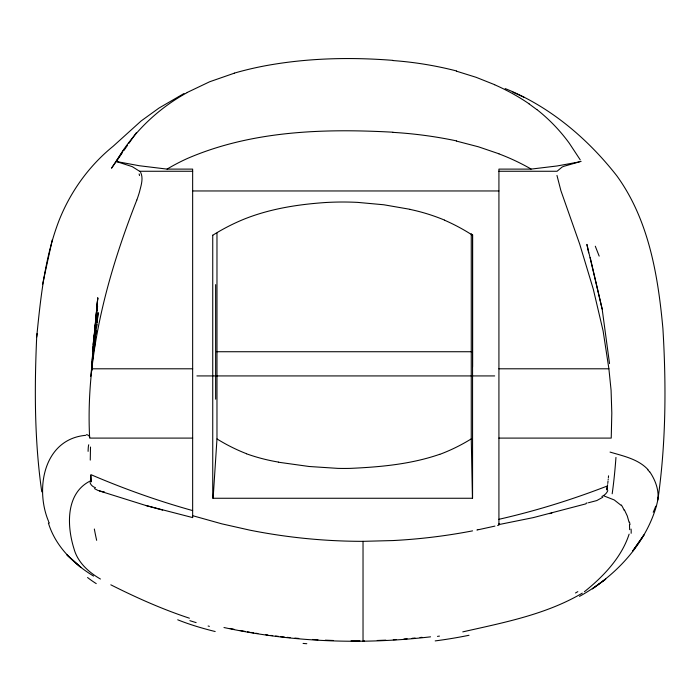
<?xml version="1.0" encoding="UTF-8"?>
<svg xmlns="http://www.w3.org/2000/svg" width="700" height="700" viewBox="0 0 700 700"><rect width="100%" height="100%" fill="white"/><g stroke="black" fill="none" stroke-linecap="round" stroke-linejoin="round"><path stroke-width="1.05" d="M472.561 235.2L472.561 366.73M184.004 93.52L159.066 108.01L141.181 120.925L113.181 146.23C89.206 165.655 70.726 191.301 59.272 219.923C44.739 257.276 40.644 297.526 36.689 337.111C34.387 388.701 34.431 440.624 41.773 491.838M629.65 529.681L629.492 524.93M93.494 342.536L97.764 297.902L93.712 343.158M91.901 370.335L92.059 366.949M93.468 343.088L92.986 351.033L93.476 345.616M90.51 447.011L90.256 460.101M92.032 362.793L93.502 341.162M92.321 362.031L92.75 354.804M658.061 497.919C658.586 488.591 654.903 479.404 649.74 471.791M213.133 498.26L216.974 439.005L216.974 233.188M93.765 342.361L94.159 338.021M94.351 335.86L97.764 297.902M92.172 360.395L92.75 353.938M92.942 351.776L93.424 346.395M608.554 475.816L608.361 477.759M608.169 479.684L608.23 479.045M94.561 346.911L94.902 343.7M95.235 340.489L95.576 337.277M95.909 334.066L96.25 330.855M96.582 327.644L96.924 324.424M97.151 322.289L98.157 312.646L90.685 376.373M608.038 480.952L607.766 483.464M192.649 438.095L89.661 438.095C85.339 356.265 107.082 275.669 136.789 200.104M607.626 484.706L606.961 490.044L606.874 487.55M93.179 344.496L97.589 306.197M36.689 337.111L37.117 333.48M629.116 534.153C621.556 557.541 603.295 576.608 584.378 591.745M42.525 284.471L52.273 239.846M139.939 171.491L132.239 166.644L116.183 161.472L123.655 149.73L111.519 168.201L122.045 153.16M123.9 150.5L127.61 145.197M128.852 143.421L136.273 132.808M602.788 497.245L596.803 500.561L588.446 502.758M582.304 593.136C545.974 614.582 503.396 622.65 462.77 631.881M187.154 92.487L209.685 81.751L234.334 73.176M579.53 596.347C614.714 577.001 645.295 544.714 656.521 505.61L657.851 499.94C666.006 443.257 666.339 385.648 662.909 328.562C658.035 275.424 648.821 219.888 616.77 175.744C587.405 138.285 549.684 106.426 505.181 88.576M91.149 480.55C65.538 492.468 66.728 525.569 73.955 548.642C77.595 562.249 88.567 572.197 100.433 579.023M607.486 485.931C572.154 499.616 535.876 510.904 498.925 519.304M439.723 454.3C411.058 464.24 380.424 467.023 350.306 468.379A286.002 286.002 0 0 1 337.916 468.379L309.076 466.489L278.408 462.21M585.961 503.834L533.304 517.615L498.925 524.571M498.129 525.341L497.604 525.464M549.544 513.66L551.845 513.109M494.944 526.094L478.887 529.611M581.122 161.367L563.701 166.355A557.742 31.089 0 0 0 562.109 167.072L557.051 171.264L498.925 171.264M579.084 161.954L557.148 165.961L531.064 169.111L498.925 169.111L498.925 525.149M498.925 523.81L499.581 523.679M478.424 529.707L477.811 529.83M477.505 529.891L476.884 530.014M587.16 502.968L586.18 503.108M430.561 636.834C361.839 644.814 291.655 642.145 223.974 627.524M420.044 637.525L422.021 637.306M412.108 638.312L415.091 638.032M403.953 639.004L407.146 638.75M393.286 639.739L396.489 639.546M385.814 640.15L377.265 640.491M359.957 640.85L351.067 640.85M192.649 515.69L221.865 523.854L249.629 530.11A578.567 578.567 0 0 0 363.029 541.336L392.963 540.558A579.119 579.119 0 0 0 472.57 530.863M116.183 161.472L139.352 165.742L167.064 169.111L192.649 169.111L192.649 517.624M139.685 171.264L192.649 171.264M192.649 190.96L498.925 190.96M216.729 351.733L471.476 351.733M91.989 368.795L192.649 368.795M498.925 368.795L608.895 368.795L611.082 390.259L611.809 413.079L611.231 438.095L498.925 438.095M196.901 375.926L494.673 375.926M85.803 435.312C43.671 439.058 34.746 488.968 48.685 521.631M333.358 640.491L325.29 640.176M318.001 639.8L312.533 639.468M392.963 132.213C323.794 128.398 251.545 130.664 187.154 158.585A196.472 178.071 0 0 0 167.064 169.102M392.963 60.375C352.45 57.164 311.474 57.934 271.355 64.706A331.406 331.406 0 0 0 234.325 73.124M294.919 638.094L298.76 638.435M287.201 637.341L290.098 637.639M280.42 636.597L284.296 637.035M275.572 636.02L278.486 636.37M270.716 635.399L272.659 635.653M265.86 634.742L267.803 635.005M104.536 492.012L102.743 491.733M255.797 633.229L257.88 633.553M250.609 632.38L253.724 632.887M247.494 631.837L249.568 632.196M240.249 630.516L245.42 631.479M102.489 491.68L97.947 490.446L94.43 488.574M610.05 452.086C623.289 456.032 638.269 459.06 647.999 469.621M229.968 628.451L234.071 629.3M410.121 209.335L383.775 204.768L357.551 202.379A295.733 295.733 0 0 0 325.719 202.51C297.902 204.4 269.876 208.775 243.88 219.231A204.54 204.54 0 0 0 212.765 235.244M456.391 141.067L478.494 146.825L498.925 153.781M192.649 517.58L145.644 505.435L99.426 490.945M456.391 71.155L476.131 77.315L494.673 84.7M145.644 505.435L162.654 510.108M192.649 510.589C157.955 500.929 123.953 488.827 90.86 474.617L91.044 481.95L90.781 475.816M603.934 495.915L614.233 499.949L620.988 505.26M189.403 618.196C162.347 609.28 136.246 597.608 110.819 584.815M512.916 92.199L523.941 97.239M93.581 576.082C73.404 563.867 55.317 545.983 48.37 522.926M528.99 103.836L536.839 109.611M140.621 172.305C143.675 178.526 140.954 185.789 139.449 192.071A104.108 13.352 -60.7 0 1 136.824 200.051M580.247 159.862L569.31 143.255A171.141 171.141 0 0 0 536.883 109.55M624.435 509.924L627.279 515.952L629.108 522.366M49.376 523.031L49.096 522.471M609.534 363.589L602.157 309.05L586.906 244.388L588.639 252.831M590.188 257.477L602.157 309.05M556.964 175.42L560.901 190.671L579.714 244.142L593.285 289.144L603.111 330.916L608.895 368.795M472.439 498.26L471.258 439.005L471.258 233.634M472.57 234.439L472.561 498.26L212.739 498.26L212.739 235.2M363.029 541.327L363.029 641.2A47.364 5.346 89.4 0 0 364.402 640.806M215.635 284.629L215.635 399.184M444.5 220.185A196.472 196.472 0 0 1 472.544 235.235M410.104 209.423A192.789 192.789 0 0 1 444.535 220.106M498.899 153.851A211.006 191.24 0 0 1 531.108 169.05M392.945 132.361A393.741 356.851 0 0 1 456.444 140.875M471.205 438.918A178.168 178.168 0 0 1 439.757 454.379M246.514 453.714A179.646 179.646 0 0 1 217.009 438.953M278.425 462.079A184.957 184.957 0 0 1 246.487 453.793M91.569 370.256A34.615 0.717 -86.8 0 1 91.752 367.211M91.752 367.054A34.86 0.595 -87.2 0 1 92.05 361.786M615.956 457.433A359.065 56.131 84.3 0 1 612.176 493.789M96.661 540.339A362.425 14.857 85.4 0 1 94.334 529.008M139.116 173.941A275.389 27.781 -72.2 0 1 139.519 175.551M599.174 256.104A230.178 11.638 66.4 0 1 595.306 246.225M95.48 487.699A55.169 20.108 -34.1 0 1 90.02 482.589M607.827 490.586A56.131 24.281 34.3 0 1 601.869 496.457M215.18 631.523A125.475 33.311 7.3 0 1 177.713 619.789M96.241 583.625A165.874 37.161 12.6 0 1 87.561 577.509M306.801 643.711A436.957 296.266 5 0 1 303.082 643.431M209.388 626.343A159.749 53.725 6.8 0 1 208.119 626.01M196.149 622.624A159.749 53.725 6.8 0 1 189.875 620.664M86.511 434.621A263.322 30.511 -43.7 0 1 89.784 437.369M88.095 451.369A130.532 5.434 84.5 0 1 88.734 444.771M469.017 635.267A203.499 67.183 -0.5 0 1 435.181 640.911M577.832 591.631A277.996 60.629 -4.5 0 1 575.488 592.979M631.05 529.069A280.315 75.688 -24.8 0 1 631.137 533.312M629.51 522.148A398.475 103.233 -29.6 0 1 630.009 524.65M621.355 505.024A437.771 110.688 -32.5 0 1 624.032 510.169M439.46 636.099A249.681 110.897 0.4 0 1 437.483 636.379M655.716 506.205A239.96 45.054 -39.4 0 1 653.205 512.234M658 497.945A335.44 84.017 -24 0 1 657.773 499.975M647.727 469.814A486.701 125.659 -33.7 0 1 649.609 471.879M123.567 149.669A187.197 187.197 0 0 1 187.197 92.575M392.945 60.559A359.494 359.494 0 0 1 456.452 70.936M494.646 84.77A210.035 210.035 0 0 1 529.034 103.766M643.869 535.097L632.861 550.795L643.869 535.097M597.66 584.981L592.358 588.849L605.762 579.084L597.66 584.981M81.016 567.472L67.139 555.082L81.016 567.472"/></g></svg>
